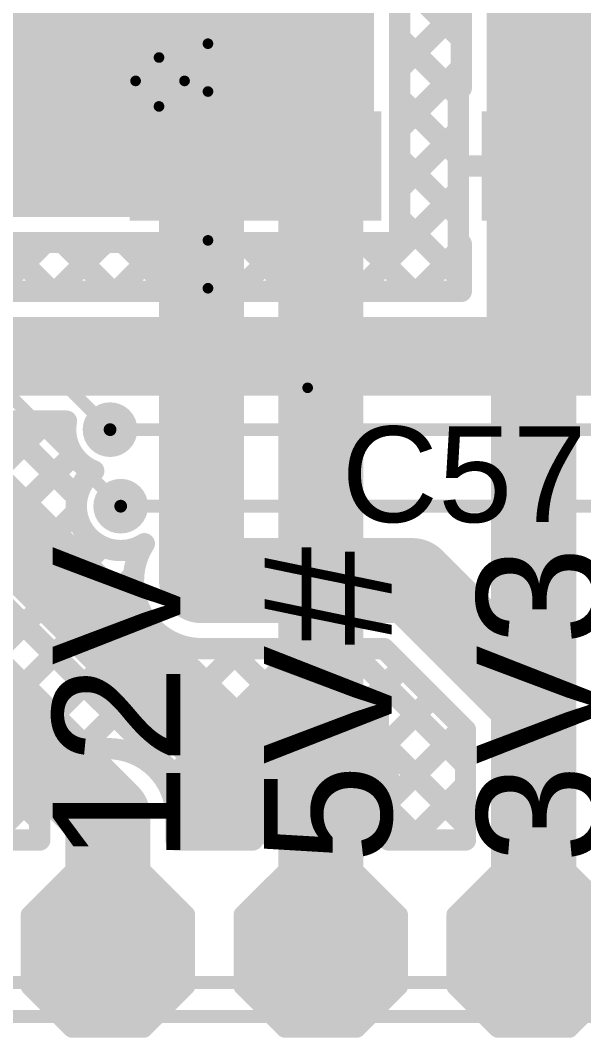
# Model space of a CAD drawing. Header units: millimetres. Extents: x -0.26 to 2.84, y -0.09 to 2.43.
# Drawn here: x 2.1469 to 2.4115, y -0.0799 to 0.3985 of the extents above; entities that cross this region are included whole.
import ezdxf

# ---------------------------------------------------------------- set-up
doc = ezdxf.new("R2010")
doc.units = ezdxf.units.MM
doc.header["$MEASUREMENT"] = 0
for name, color, linetype in [('BottomLayer', 5, 'Continuous'), ('BottomSolder', 6, 'Continuous'), ('TopLayer', 1, 'Continuous'), ('TopOverlay', 2, 'Continuous'), ('TopPaste', 8, 'Continuous'), ('TopSolder', 216, 'Continuous'), ('ViaHoleLayer', 16, 'Continuous')]:
    doc.layers.add(name, color=color, linetype=linetype)
doc.styles.add('Arial', font='', dxfattribs={"height": 0.2})
doc.styles.get('Arial').set_extended_font_data('Arial')

# ---------------------------------------------------------------- blocks, each defined once
blk = doc.blocks.new('TEST_POINT_49')
at = {"layer": 'TopLayer'}
blk.add_hatch(color=1, dxfattribs=at).paths.add_polyline_path([(0.015, 0.03), (-0.015, 0.03), (-0.03, 0.015), (-0.03, -0.015), (-0.015, -0.03), (0.015, -0.03), (0.03, -0.015), (0.03, 0.015)])
at = {"layer": 'TopPaste'}
blk.add_hatch(color=8, dxfattribs=at).paths.add_polyline_path([(0.015, 0.03), (-0.015, 0.03), (-0.03, 0.015), (-0.03, -0.015), (-0.015, -0.03), (0.015, -0.03), (0.03, -0.015), (0.03, 0.015)])
at = {"layer": 'TopSolder'}
blk.add_hatch(color=216, dxfattribs=at).paths.add_polyline_path([(0.017, 0.034), (-0.017, 0.034), (-0.034, 0.017), (-0.034, -0.017), (-0.017, -0.034), (0.017, -0.034), (0.034, -0.017), (0.034, 0.017)])
at = {"layer": 'TopOverlay', "const_width": 0.00787}
for points in [[(-0.037, 0.017), (-0.017, 0.037)], [(-0.017, 0.037), (0.017, 0.037)], [(-0.017, 0.037), (0.017, 0.037)], [(0.017, 0.037), (0.037, 0.017)], [(-0.037, -0.017), (-0.037, 0.017)], [(0.037, -0.017), (0.037, 0.017)], [(-0.037, -0.017), (-0.017, -0.037)], [(0.017, -0.037), (0.037, -0.017)], [(-0.017, -0.037), (0.017, -0.037)], [(-0.017, -0.037), (0.017, -0.037)]]:
    blk.add_lwpolyline(points, dxfattribs=at)
at = {"layer": 'TopOverlay', "const_width": 0.00394}
for points in [[(-0.01897, 0.037, 1), (-0.01503, 0.037, 1)], [(-0.01897, 0.037, 1), (-0.01503, 0.037, 1)], [(-0.01897, 0.037, 1), (-0.01503, 0.037, 1)], [(0.01503, 0.037, 1), (0.01897, 0.037, 1)], [(0.01503, 0.037, 1), (0.01897, 0.037, 1)], [(0.01503, 0.037, 1), (0.01897, 0.037, 1)], [(-0.03897, 0.017, 1), (-0.03503, 0.017, 1)], [(-0.03897, 0.017, 1), (-0.03503, 0.017, 1)], [(0.03503, 0.017, 1), (0.03897, 0.017, 1)], [(0.03503, 0.017, 1), (0.03897, 0.017, 1)], [(-0.03897, -0.017, 1), (-0.03503, -0.017, 1)], [(-0.03897, -0.017, 1), (-0.03503, -0.017, 1)], [(0.03503, -0.017, 1), (0.03897, -0.017, 1)], [(0.03503, -0.017, 1), (0.03897, -0.017, 1)], [(-0.01897, -0.037, 1), (-0.01503, -0.037, 1)], [(-0.01897, -0.037, 1), (-0.01503, -0.037, 1)], [(-0.01897, -0.037, 1), (-0.01503, -0.037, 1)], [(0.01503, -0.037, 1), (0.01897, -0.037, 1)], [(0.01503, -0.037, 1), (0.01897, -0.037, 1)], [(0.01503, -0.037, 1), (0.01897, -0.037, 1)]]:
    blk.add_lwpolyline(points, format="xyb", close=True, dxfattribs=at)
blk = doc.blocks.new('TEST_POINT_50')
at = {"layer": 'TopLayer'}
blk.add_hatch(color=1, dxfattribs=at).paths.add_polyline_path([(0.015, 0.03), (-0.015, 0.03), (-0.03, 0.015), (-0.03, -0.015), (-0.015, -0.03), (0.015, -0.03), (0.03, -0.015), (0.03, 0.015)])
at = {"layer": 'TopPaste'}
blk.add_hatch(color=8, dxfattribs=at).paths.add_polyline_path([(0.015, 0.03), (-0.015, 0.03), (-0.03, 0.015), (-0.03, -0.015), (-0.015, -0.03), (0.015, -0.03), (0.03, -0.015), (0.03, 0.015)])
at = {"layer": 'TopSolder'}
blk.add_hatch(color=216, dxfattribs=at).paths.add_polyline_path([(0.017, 0.034), (-0.017, 0.034), (-0.034, 0.017), (-0.034, -0.017), (-0.017, -0.034), (0.017, -0.034), (0.034, -0.017), (0.034, 0.017)])
at = {"layer": 'TopOverlay', "const_width": 0.00787}
for points in [[(-0.037, 0.017), (-0.017, 0.037)], [(-0.017, 0.037), (0.017, 0.037)], [(-0.017, 0.037), (0.017, 0.037)], [(0.017, 0.037), (0.037, 0.017)], [(-0.037, -0.017), (-0.037, 0.017)], [(0.037, -0.017), (0.037, 0.017)], [(-0.037, -0.017), (-0.017, -0.037)], [(0.017, -0.037), (0.037, -0.017)], [(-0.017, -0.037), (0.017, -0.037)], [(-0.017, -0.037), (0.017, -0.037)]]:
    blk.add_lwpolyline(points, dxfattribs=at)
at = {"layer": 'TopOverlay', "const_width": 0.00394}
for points in [[(-0.01897, 0.037, 1), (-0.01503, 0.037, 1)], [(-0.01897, 0.037, 1), (-0.01503, 0.037, 1)], [(-0.01897, 0.037, 1), (-0.01503, 0.037, 1)], [(0.01503, 0.037, 1), (0.01897, 0.037, 1)], [(0.01503, 0.037, 1), (0.01897, 0.037, 1)], [(0.01503, 0.037, 1), (0.01897, 0.037, 1)], [(-0.03897, 0.017, 1), (-0.03503, 0.017, 1)], [(-0.03897, 0.017, 1), (-0.03503, 0.017, 1)], [(0.03503, 0.017, 1), (0.03897, 0.017, 1)], [(0.03503, 0.017, 1), (0.03897, 0.017, 1)], [(-0.03897, -0.017, 1), (-0.03503, -0.017, 1)], [(-0.03897, -0.017, 1), (-0.03503, -0.017, 1)], [(0.03503, -0.017, 1), (0.03897, -0.017, 1)], [(0.03503, -0.017, 1), (0.03897, -0.017, 1)], [(-0.01897, -0.037, 1), (-0.01503, -0.037, 1)], [(-0.01897, -0.037, 1), (-0.01503, -0.037, 1)], [(-0.01897, -0.037, 1), (-0.01503, -0.037, 1)], [(0.01503, -0.037, 1), (0.01897, -0.037, 1)], [(0.01503, -0.037, 1), (0.01897, -0.037, 1)], [(0.01503, -0.037, 1), (0.01897, -0.037, 1)]]:
    blk.add_lwpolyline(points, format="xyb", close=True, dxfattribs=at)
blk = doc.blocks.new('TEST_POINT_52')
at = {"layer": 'TopLayer'}
blk.add_hatch(color=1, dxfattribs=at).paths.add_polyline_path([(0.015, 0.03), (-0.015, 0.03), (-0.03, 0.015), (-0.03, -0.015), (-0.015, -0.03), (0.015, -0.03), (0.03, -0.015), (0.03, 0.015)])
at = {"layer": 'TopPaste'}
blk.add_hatch(color=8, dxfattribs=at).paths.add_polyline_path([(0.015, 0.03), (-0.015, 0.03), (-0.03, 0.015), (-0.03, -0.015), (-0.015, -0.03), (0.015, -0.03), (0.03, -0.015), (0.03, 0.015)])
at = {"layer": 'TopSolder'}
blk.add_hatch(color=216, dxfattribs=at).paths.add_polyline_path([(0.017, 0.034), (-0.017, 0.034), (-0.034, 0.017), (-0.034, -0.017), (-0.017, -0.034), (0.017, -0.034), (0.034, -0.017), (0.034, 0.017)])
at = {"layer": 'TopOverlay', "const_width": 0.00787}
for points in [[(-0.037, 0.017), (-0.017, 0.037)], [(-0.017, 0.037), (0.017, 0.037)], [(-0.017, 0.037), (0.017, 0.037)], [(0.017, 0.037), (0.037, 0.017)], [(-0.037, -0.017), (-0.037, 0.017)], [(0.037, -0.017), (0.037, 0.017)], [(-0.037, -0.017), (-0.017, -0.037)], [(0.017, -0.037), (0.037, -0.017)], [(-0.017, -0.037), (0.017, -0.037)], [(-0.017, -0.037), (0.017, -0.037)]]:
    blk.add_lwpolyline(points, dxfattribs=at)
at = {"layer": 'TopOverlay', "const_width": 0.00394}
for points in [[(-0.01897, 0.037, 1), (-0.01503, 0.037, 1)], [(-0.01897, 0.037, 1), (-0.01503, 0.037, 1)], [(-0.01897, 0.037, 1), (-0.01503, 0.037, 1)], [(0.01503, 0.037, 1), (0.01897, 0.037, 1)], [(0.01503, 0.037, 1), (0.01897, 0.037, 1)], [(0.01503, 0.037, 1), (0.01897, 0.037, 1)], [(-0.03897, 0.017, 1), (-0.03503, 0.017, 1)], [(-0.03897, 0.017, 1), (-0.03503, 0.017, 1)], [(0.03503, 0.017, 1), (0.03897, 0.017, 1)], [(0.03503, 0.017, 1), (0.03897, 0.017, 1)], [(-0.03897, -0.017, 1), (-0.03503, -0.017, 1)], [(-0.03897, -0.017, 1), (-0.03503, -0.017, 1)], [(0.03503, -0.017, 1), (0.03897, -0.017, 1)], [(0.03503, -0.017, 1), (0.03897, -0.017, 1)], [(-0.01897, -0.037, 1), (-0.01503, -0.037, 1)], [(-0.01897, -0.037, 1), (-0.01503, -0.037, 1)], [(-0.01897, -0.037, 1), (-0.01503, -0.037, 1)], [(0.01503, -0.037, 1), (0.01897, -0.037, 1)], [(0.01503, -0.037, 1), (0.01897, -0.037, 1)], [(0.01503, -0.037, 1), (0.01897, -0.037, 1)]]:
    blk.add_lwpolyline(points, format="xyb", close=True, dxfattribs=at)
blk = doc.blocks.new('VKMB1001E101MV_101')
at = {"layer": 'TopLayer'}
for points in [[(-0.1378, 0.02165), (-0.02756, 0.02165), (-0.02756, -0.02165), (-0.1378, -0.02165)], [(0.02756, 0.02165), (0.1378, 0.02165), (0.1378, -0.02165), (0.02756, -0.02165)]]:
    blk.add_hatch(color=1, dxfattribs=at).paths.add_polyline_path(points)
at = {"layer": 'TopPaste'}
for points in [[(-0.1378, 0.02165), (-0.02756, 0.02165), (-0.02756, -0.02165), (-0.1378, -0.02165)], [(0.02756, 0.02165), (0.1378, 0.02165), (0.1378, -0.02165), (0.02756, -0.02165)]]:
    blk.add_hatch(color=8, dxfattribs=at).paths.add_polyline_path(points)
at = {"layer": 'TopSolder'}
for points in [[(-0.1418, 0.02565), (-0.02356, 0.02565), (-0.02356, -0.02565), (-0.1418, -0.02565)], [(0.02356, 0.02565), (0.1418, 0.02565), (0.1418, -0.02565), (0.02356, -0.02565)]]:
    blk.add_hatch(color=216, dxfattribs=at).paths.add_polyline_path(points)
at = {"layer": 'TopOverlay', "const_width": 0.005}
for points in [[(-0.105, 0.0575), (-0.05817, 0.10433)], [(-0.05817, 0.10433), (0.10433, 0.10433)], [(0.10433, 0.031), (0.10433, 0.10433)], [(-0.105, 0.035), (-0.105, 0.0575)], [(-0.128, 0.028), (-0.128, 0.051)], [(-0.139, 0.04), (-0.116, 0.04)], [(0.10433, -0.10433), (0.10433, -0.031)], [(-0.105, -0.0575), (-0.105, -0.035)], [(-0.105, -0.0575), (-0.05817, -0.10433)], [(-0.05817, -0.10433), (0.10433, -0.10433)]]:
    blk.add_lwpolyline(points, dxfattribs=at)
at = {"layer": 'TopOverlay', "const_width": 0.0025}
for points in [[(-0.05942, 0.10433, 1), (-0.05692, 0.10433, 1)], [(-0.05942, 0.10433, 1), (-0.05692, 0.10433, 1)], [(0.10308, 0.10433, 1), (0.10558, 0.10433, 1)], [(0.10308, 0.10433, 1), (0.10558, 0.10433, 1)], [(-0.10625, 0.0575, 1), (-0.10375, 0.0575, 1)], [(-0.10625, 0.0575, 1), (-0.10375, 0.0575, 1)], [(-0.12925, 0.051, 1), (-0.12675, 0.051, 1)], [(-0.14025, 0.04, 1), (-0.13775, 0.04, 1)], [(-0.11725, 0.04, 1), (-0.11475, 0.04, 1)], [(-0.10625, 0.035, 1), (-0.10375, 0.035, 1)], [(0.10308, 0.031, 1), (0.10558, 0.031, 1)], [(-0.12925, 0.028, 1), (-0.12675, 0.028, 1)], [(0.10308, -0.031, 1), (0.10558, -0.031, 1)], [(-0.10625, -0.035, 1), (-0.10375, -0.035, 1)], [(-0.10625, -0.0575, 1), (-0.10375, -0.0575, 1)], [(-0.10625, -0.0575, 1), (-0.10375, -0.0575, 1)], [(-0.05942, -0.10433, 1), (-0.05692, -0.10433, 1)], [(-0.05942, -0.10433, 1), (-0.05692, -0.10433, 1)], [(0.10308, -0.10433, 1), (0.10558, -0.10433, 1)], [(0.10308, -0.10433, 1), (0.10558, -0.10433, 1)]]:
    blk.add_lwpolyline(points, format="xyb", close=True, dxfattribs=at)

msp = doc.modelspace()

# ---------------------------------------------------------------- hatches: boundary and pattern name
at = {"layer": 'BottomLayer'}
h = msp.add_hatch(color=5, dxfattribs=at)
edge = h.paths.add_edge_path()
edge.add_arc((2.189, 0.206), 0.00886, 0, 360)
h = msp.add_hatch(color=5, dxfattribs=at)
edge = h.paths.add_edge_path()
edge.add_arc((2.194, 0.17), 0.00886, 0, 360)
h = msp.add_hatch(color=5, dxfattribs=at)
edge = h.paths.add_edge_path()
edge.add_arc((2.232, 0.135), 0.01181, 0, 360)
msp.add_hatch(color=5, dxfattribs=at).paths.add_polyline_path([(2.223, 0.011), (2.32, 0.011), (2.32, 0.079), (2.223, 0.079)])
h = msp.add_hatch(color=5, dxfattribs=at)
edge = h.paths.add_edge_path()
edge.add_arc((2.388, 0.042), 0.01181, 0, 360)
h = msp.add_hatch(color=5, dxfattribs=at)
edge = h.paths.add_edge_path()
edge.add_arc((2.288, 0.039), 0.01181, 0, 360)
h = msp.add_hatch(color=5, dxfattribs=at)
edge = h.paths.add_edge_path()
edge.add_arc((2.188, 0.024), 0.01181, 0, 360)
at = {"layer": 'BottomSolder'}
h = msp.add_hatch(color=6, dxfattribs=at)
edge = h.paths.add_edge_path()
edge.add_arc((2.189, 0.206), 0.01286, 0, 360)
h = msp.add_hatch(color=6, dxfattribs=at)
edge = h.paths.add_edge_path()
edge.add_arc((2.194, 0.17), 0.01286, 0, 360)
h = msp.add_hatch(color=6, dxfattribs=at)
edge = h.paths.add_edge_path()
edge.add_arc((2.388, 0.042), 0.01581, 0, 360)
at = {"layer": 'TopLayer'}
for points in [[(2.114, 0.306), (2.313, 0.306), (2.313, 0.437), (2.114, 0.437)], [(2.366, 0.225), (2.465, 0.225), (2.465, 0.438), (2.366, 0.438)], [(2.016, 0.222), (2.475, 0.222), (2.475, 0.259), (2.016, 0.259)]]:
    msp.add_hatch(color=1, dxfattribs=at).paths.add_polyline_path(points)
h = msp.add_hatch(color=1, dxfattribs=at)
edge = h.paths.add_edge_path()
edge.add_arc((2.189, 0.206), 0.00886, 0, 360)
h = msp.add_hatch(color=1, dxfattribs=at)
edge = h.paths.add_edge_path()
edge.add_arc((2.194, 0.17), 0.00886, 0, 360)
h = msp.add_hatch(color=1, dxfattribs=at)
edge = h.paths.add_edge_path()
edge.add_arc((2.232, 0.135), 0.01181, 0, 360)
h = msp.add_hatch(color=1, dxfattribs=at)
edge = h.paths.add_edge_path()
edge.add_arc((2.388, 0.042), 0.01181, 0, 360)
h = msp.add_hatch(color=1, dxfattribs=at)
edge = h.paths.add_edge_path()
edge.add_arc((2.288, 0.039), 0.01181, 0, 360)
h = msp.add_hatch(color=1, dxfattribs=at)
edge = h.paths.add_edge_path()
edge.add_arc((2.188, 0.024), 0.01181, 0, 360)
at = {"layer": 'TopSolder'}
h = msp.add_hatch(color=216, dxfattribs=at)
edge = h.paths.add_edge_path()
edge.add_arc((2.189, 0.206), 0.01286, 0, 360)
h = msp.add_hatch(color=216, dxfattribs=at)
edge = h.paths.add_edge_path()
edge.add_arc((2.194, 0.17), 0.01286, 0, 360)
h = msp.add_hatch(color=216, dxfattribs=at)
edge = h.paths.add_edge_path()
edge.add_arc((2.388, 0.042), 0.01581, 0, 360)
at = {"layer": 'ViaHoleLayer'}
h = msp.add_hatch(color=16, dxfattribs=at)
edge = h.paths.add_edge_path()
edge.add_arc((2.189, 0.206), 0.00591, 0, 360)
h = msp.add_hatch(color=16, dxfattribs=at)
edge = h.paths.add_edge_path()
edge.add_arc((2.194, 0.17), 0.00591, 0, 360)
h = msp.add_hatch(color=16, dxfattribs=at)
edge = h.paths.add_edge_path()
edge.add_arc((2.232, 0.135), 0.00591, 0, 360)
h = msp.add_hatch(color=16, dxfattribs=at)
edge = h.paths.add_edge_path()
edge.add_arc((2.388, 0.042), 0.00591, 0, 360)
h = msp.add_hatch(color=16, dxfattribs=at)
edge = h.paths.add_edge_path()
edge.add_arc((2.288, 0.039), 0.00591, 0, 360)
h = msp.add_hatch(color=16, dxfattribs=at)
edge = h.paths.add_edge_path()
edge.add_arc((2.188, 0.024), 0.00591, 0, 360)

# ---------------------------------------------------------------- linework, layer by layer
at = {"layer": 'BottomLayer'}
for points, const_width in [([(2.288, 0.039), (2.288, 0.52)], 0.04), ([(2.181, 0.422), (2.232, 0.371)], 0.04), ([(2.232, 0.135), (2.232, 0.371)], 0.04), ([(2.027, 0.368), (2.189, 0.206)], 0.006), ([(2.00943, 0.35457), (2.194, 0.17)], 0.006), ([(2.388, 0.237), (2.471, 0.32)], 0.04), ([(1.983, 0.317), (2.261, 0.039)], 0.04), ([(2.388, 0.042), (2.388, 0.237)], 0.04), ([(2.065, 0.147), (2.188, 0.024)], 0.04), ([(2.261, 0.039), (2.288, 0.039)], 0.04), ([(1.027, -0.054), (2.48537, -0.054)], 0.006), ([(1.022, -0.07), (2.492, -0.07)], 0.006)]:
    msp.add_lwpolyline(points, dxfattribs=dict(at, const_width=const_width))
for points, const_width in [([(2.222, 0.371, 1), (2.242, 0.371, 1)], 0.02), ([(2.222, 0.371, 1), (2.242, 0.371, 1)], 0.02), ([(2.378, 0.237, 1), (2.398, 0.237, 1)], 0.02), ([(2.378, 0.237, 1), (2.398, 0.237, 1)], 0.02), ([(2.1875, 0.206, 1), (2.1905, 0.206, 1)], 0.003), ([(2.1925, 0.17, 1), (2.1955, 0.17, 1)], 0.003), ([(2.222, 0.135, 1), (2.242, 0.135, 1)], 0.02), ([(2.251, 0.039, 1), (2.271, 0.039, 1)], 0.02), ([(2.251, 0.039, 1), (2.271, 0.039, 1)], 0.02), ([(2.278, 0.039, 1), (2.298, 0.039, 1)], 0.02), ([(2.278, 0.039, 1), (2.298, 0.039, 1)], 0.02), ([(2.378, 0.042, 1), (2.398, 0.042, 1)], 0.02), ([(2.178, 0.024, 1), (2.198, 0.024, 1)], 0.02)]:
    msp.add_lwpolyline(points, format="xyb", close=True, dxfattribs=dict(at, const_width=const_width))
at = {"layer": 'TopLayer'}
for points, const_width in [([(2.354, 0.36665), (2.354, 0.45)], 0.01), ([(2.325, 0.294), (2.325, 0.449)], 0.01), ([(2.325, 0.41867), (2.354, 0.38967)], 0.01), ([(2.325, 0.37559), (2.354, 0.40459)], 0.01), ([(2.325, 0.39039), (2.35256, 0.36283)], 0.01), ([(2.325, 0.3473), (2.354, 0.3763)], 0.01), ([(2.35256, 0.29335), (2.35256, 0.36665)], 0.01), ([(2.325, 0.3621), (2.35256, 0.33454)], 0.01), ([(2.325, 0.31902), (2.35256, 0.34658)], 0.01), ([(2.4155, 0.242), (2.4155, 0.3315)], 0.04), ([(2.42268, 0.33), (2.459, 0.29368)], 0.04), ([(2.325, 0.33382), (2.35256, 0.30626)], 0.01), ([(2.35756, 0.33), (2.42268, 0.33)], 0.01), ([(2.30527, 0.271), (2.35256, 0.31829)], 0.01), ([(2.325, 0.30553), (2.354, 0.27653)], 0.01), ([(2.134, 0.294), (2.325, 0.294)], 0.01), ([(2.13556, 0.271), (2.15856, 0.294)], 0.01), ([(2.13854, 0.294), (2.16154, 0.271)], 0.01), ([(2.16384, 0.271), (2.18684, 0.294)], 0.01), ([(2.16683, 0.294), (2.18983, 0.271)], 0.01), ([(2.19213, 0.271), (2.21513, 0.294)], 0.01), ([(2.19511, 0.294), (2.21811, 0.271)], 0.01), ([(2.22041, 0.271), (2.24341, 0.294)], 0.01), ([(2.2234, 0.294), (2.2464, 0.271)], 0.01), ([(2.2487, 0.271), (2.2717, 0.294)], 0.01), ([(2.25168, 0.294), (2.27468, 0.271)], 0.01), ([(2.27698, 0.271), (2.29998, 0.294)], 0.01), ([(2.27996, 0.294), (2.30296, 0.271)], 0.01), ([(2.30825, 0.294), (2.33125, 0.271)], 0.01), ([(2.354, 0.271), (2.354, 0.29335)], 0.01), ([(2.33355, 0.271), (2.354, 0.29145)], 0.01), ([(2.066, 0.271), (2.354, 0.271)], 0.01), ([(2.01341, 0.064), (2.15941, 0.21)], 0.01), ([(2.066, 0.21), (2.16853, 0.21)], 0.01), ([(2.08112, 0.21), (2.256, 0.03512)], 0.01), ([(2.1094, 0.21), (2.2619, 0.05751)], 0.01), ([(2.13769, 0.21), (2.17356, 0.17413)], 0.01), ([(2.16597, 0.21), (2.16822, 0.20776)], 0.01), ([(2.189, 0.206), (2.426, 0.206)], 0.006), ([(2.066, 0.19684), (2.24984, 0.013)], 0.01), ([(2.01341, 0.03571), (2.17184, 0.19414)], 0.01), ([(2.02427, 0.182), (2.16269, 0.04358)], 0.01), ([(2.05255, 0.182), (2.17966, 0.05489)], 0.01), ([(2.01898, 0.013), (2.17331, 0.16733)], 0.01), ([(2.194, 0.17), (2.429, 0.17)], 0.006), ([(2.01341, 0.16457), (2.156, 0.02198)], 0.01), ([(2.10195, 0.06768), (2.18531, 0.15104)], 0.01), ([(2.19813, 0.14956), (2.20188, 0.14581)], 0.01), ([(2.232, 0.135), (2.331, 0.135)], 0.04), ([(2.331, 0.135), (2.388, 0.078)], 0.04), ([(2.11728, 0.05473), (2.2001, 0.13755)], 0.01), ([(2.12103, 0.0302), (2.2065, 0.11567)], 0.01), ([(2.16846, 0.04934), (2.22332, 0.1042)], 0.01), ([(2.20075, 0.05335), (2.2504, 0.103)], 0.01), ([(2.2157, 0.04002), (2.27869, 0.103)], 0.01), ([(2.232, 0.103), (2.31775, 0.103)], 0.01), ([(2.24469, 0.103), (2.27822, 0.06947)], 0.01), ([(2.26775, 0.06378), (2.30697, 0.103)], 0.01), ([(2.27297, 0.103), (2.356, 0.01997)], 0.01), ([(2.30126, 0.103), (2.356, 0.04826)], 0.01), ([(2.31775, 0.103), (2.356, 0.06475)], 0.01), ([(2.30065, 0.06839), (2.3265, 0.09424)], 0.01), ([(2.388, 0.042), (2.388, 0.078)], 0.04), ([(2.31565, 0.05511), (2.34064, 0.0801)], 0.01), ([(2.32, 0.03118), (2.35478, 0.06596)], 0.01), ([(2.356, 0.042), (2.356, 0.06475)], 0.01), ([(2.22, 0.01603), (2.26322, 0.05925)], 0.01), ([(2.288, -0.039), (2.288, 0.039)], 0.04), ([(2.388, -0.039), (2.388, 0.042)], 0.04), ([(2.13212, 0.013), (2.16266, 0.04354)], 0.01), ([(2.188, -0.039), (2.188, 0.024)], 0.04), ([(2.256, 0.013), (2.256, 0.039)], 0.01), ([(2.32, 0.013), (2.32, 0.039)], 0.01), ([(2.33011, 0.013), (2.356, 0.03889)], 0.01), ([(2.356, 0.013), (2.356, 0.042)], 0.01), ([(2.156, 0.013), (2.156, 0.024)], 0.01), ([(2.22, 0.013), (2.22, 0.024)], 0.01), ([(2.24526, 0.013), (2.256, 0.02374)], 0.01), ([(2.32, 0.02769), (2.33469, 0.013)], 0.01), ([(2.12, 0.013), (2.156, 0.013)], 0.01), ([(2.22, 0.013), (2.256, 0.013)], 0.01), ([(2.32, 0.013), (2.356, 0.013)], 0.01)]:
    msp.add_lwpolyline(points, dxfattribs=dict(at, const_width=const_width))
for points, const_width in [([(2.3225, 0.39039, 1), (2.3275, 0.39039, 1)], 0.005), ([(2.3515, 0.38967, 1), (2.3565, 0.38967, 1)], 0.005), ([(2.3225, 0.37559, 1), (2.3275, 0.37559, 1)], 0.005), ([(2.3515, 0.3763, 1), (2.3565, 0.3763, 1)], 0.005), ([(2.35006, 0.36665, 1), (2.35506, 0.36665, 1)], 0.005), ([(2.3515, 0.36665, 1), (2.3565, 0.36665, 1)], 0.005), ([(2.3225, 0.3621, 1), (2.3275, 0.3621, 1)], 0.005), ([(2.35006, 0.36283, 1), (2.35506, 0.36283, 1)], 0.005), ([(2.3225, 0.3473, 1), (2.3275, 0.3473, 1)], 0.005), ([(2.35006, 0.34658, 1), (2.35506, 0.34658, 1)], 0.005), ([(2.4055, 0.3315, 1), (2.4255, 0.3315, 1)], 0.02), ([(2.41268, 0.33, 1), (2.43268, 0.33, 1)], 0.02), ([(2.3225, 0.33382, 1), (2.3275, 0.33382, 1)], 0.005), ([(2.35006, 0.33454, 1), (2.35506, 0.33454, 1)], 0.005), ([(2.35506, 0.33, 1), (2.36006, 0.33, 1)], 0.005), ([(2.3225, 0.31902, 1), (2.3275, 0.31902, 1)], 0.005), ([(2.35006, 0.31829, 1), (2.35506, 0.31829, 1)], 0.005), ([(2.35006, 0.30626, 1), (2.35506, 0.30626, 1)], 0.005), ([(2.3225, 0.30553, 1), (2.3275, 0.30553, 1)], 0.005), ([(2.15606, 0.294, 1), (2.16106, 0.294, 1)], 0.005), ([(2.16433, 0.294, 1), (2.16933, 0.294, 1)], 0.005), ([(2.18434, 0.294, 1), (2.18934, 0.294, 1)], 0.005), ([(2.19261, 0.294, 1), (2.19761, 0.294, 1)], 0.005), ([(2.21263, 0.294, 1), (2.21763, 0.294, 1)], 0.005), ([(2.2209, 0.294, 1), (2.22589, 0.294, 1)], 0.005), ([(2.24091, 0.294, 1), (2.24591, 0.294, 1)], 0.005), ([(2.24918, 0.294, 1), (2.25418, 0.294, 1)], 0.005), ([(2.2692, 0.294, 1), (2.2742, 0.294, 1)], 0.005), ([(2.27746, 0.294, 1), (2.28246, 0.294, 1)], 0.005), ([(2.29748, 0.294, 1), (2.30248, 0.294, 1)], 0.005), ([(2.30575, 0.294, 1), (2.31075, 0.294, 1)], 0.005), ([(2.3225, 0.294, 1), (2.3275, 0.294, 1)], 0.005), ([(2.3225, 0.294, 1), (2.3275, 0.294, 1)], 0.005), ([(2.35006, 0.29335, 1), (2.35506, 0.29335, 1)], 0.005), ([(2.3515, 0.29335, 1), (2.3565, 0.29335, 1)], 0.005), ([(2.3515, 0.29145, 1), (2.3565, 0.29145, 1)], 0.005), ([(2.3515, 0.27653, 1), (2.3565, 0.27653, 1)], 0.005), ([(2.15904, 0.271, 1), (2.16404, 0.271, 1)], 0.005), ([(2.16134, 0.271, 1), (2.16634, 0.271, 1)], 0.005), ([(2.18733, 0.271, 1), (2.19233, 0.271, 1)], 0.005), ([(2.18963, 0.271, 1), (2.19463, 0.271, 1)], 0.005), ([(2.21561, 0.271, 1), (2.22061, 0.271, 1)], 0.005), ([(2.21791, 0.271, 1), (2.22291, 0.271, 1)], 0.005), ([(2.2439, 0.271, 1), (2.2489, 0.271, 1)], 0.005), ([(2.2462, 0.271, 1), (2.2512, 0.271, 1)], 0.005), ([(2.27218, 0.271, 1), (2.27718, 0.271, 1)], 0.005), ([(2.27448, 0.271, 1), (2.27948, 0.271, 1)], 0.005), ([(2.30046, 0.271, 1), (2.30546, 0.271, 1)], 0.005), ([(2.30277, 0.271, 1), (2.30777, 0.271, 1)], 0.005), ([(2.32875, 0.271, 1), (2.33375, 0.271, 1)], 0.005), ([(2.33105, 0.271, 1), (2.33605, 0.271, 1)], 0.005), ([(2.3515, 0.271, 1), (2.3565, 0.271, 1)], 0.005), ([(2.3515, 0.271, 1), (2.3565, 0.271, 1)], 0.005), ([(2.4055, 0.242, 1), (2.4255, 0.242, 1)], 0.02), ([(2.15691, 0.21, 1), (2.16191, 0.21, 1)], 0.005), ([(2.16347, 0.21, 1), (2.16847, 0.21, 1)], 0.005), ([(2.16572, 0.20776, 1), (2.17072, 0.20776, 1)], 0.005), ([(2.16603, 0.21, 1), (2.17103, 0.21, 1)], 0.005), ([(2.16603, 0.21, 1), (2.17103, 0.21, 1)], 0.005), ([(2.1875, 0.206, 1), (2.1905, 0.206, 1)], 0.003), ([(2.16934, 0.19414, 1), (2.17434, 0.19414, 1)], 0.005), ([(2.17886, 0.18659, 1), (2.18386, 0.18659, 1)], 0.005), ([(2.17886, 0.18659, 1), (2.18386, 0.18659, 1)], 0.005), ([(2.17106, 0.17413, 1), (2.17606, 0.17413, 1)], 0.005), ([(2.17081, 0.16733, 1), (2.17581, 0.16733, 1)], 0.005), ([(2.1925, 0.17, 1), (2.1955, 0.17, 1)], 0.003), ([(2.18281, 0.15104, 1), (2.18781, 0.15104, 1)], 0.005), ([(2.19563, 0.14956, 1), (2.20063, 0.14956, 1)], 0.005), ([(2.20261, 0.15235, 1), (2.20761, 0.15235, 1)], 0.005), ([(2.20261, 0.15235, 1), (2.20761, 0.15235, 1)], 0.005), ([(2.222, 0.135, 1), (2.242, 0.135, 1)], 0.02), ([(2.321, 0.135, 1), (2.341, 0.135, 1)], 0.02), ([(2.321, 0.135, 1), (2.341, 0.135, 1)], 0.02), ([(2.19938, 0.14581, 1), (2.20438, 0.14581, 1)], 0.005), ([(2.1976, 0.13755, 1), (2.2026, 0.13755, 1)], 0.005), ([(2.204, 0.11567, 1), (2.209, 0.11567, 1)], 0.005), ([(2.22082, 0.1042, 1), (2.22582, 0.1042, 1)], 0.005), ([(2.2295, 0.103, 1), (2.2345, 0.103, 1)], 0.005), ([(2.2295, 0.103, 1), (2.2345, 0.103, 1)], 0.005), ([(2.24219, 0.103, 1), (2.24719, 0.103, 1)], 0.005), ([(2.2479, 0.103, 1), (2.2529, 0.103, 1)], 0.005), ([(2.27047, 0.103, 1), (2.27547, 0.103, 1)], 0.005), ([(2.27619, 0.103, 1), (2.28119, 0.103, 1)], 0.005), ([(2.29876, 0.103, 1), (2.30376, 0.103, 1)], 0.005), ([(2.30447, 0.103, 1), (2.30947, 0.103, 1)], 0.005), ([(2.31525, 0.103, 1), (2.32025, 0.103, 1)], 0.005), ([(2.31525, 0.103, 1), (2.32025, 0.103, 1)], 0.005), ([(2.324, 0.09424, 1), (2.329, 0.09424, 1)], 0.005), ([(2.378, 0.078, 1), (2.398, 0.078, 1)], 0.02), ([(2.378, 0.078, 1), (2.398, 0.078, 1)], 0.02), ([(2.33814, 0.0801, 1), (2.34314, 0.0801, 1)], 0.005), ([(2.27572, 0.06947, 1), (2.28072, 0.06947, 1)], 0.005), ([(2.29815, 0.06839, 1), (2.30315, 0.06839, 1)], 0.005), ([(2.26525, 0.06378, 1), (2.27025, 0.06378, 1)], 0.005), ([(2.35228, 0.06596, 1), (2.35728, 0.06596, 1)], 0.005), ([(2.3535, 0.06475, 1), (2.3585, 0.06475, 1)], 0.005), ([(2.3535, 0.06475, 1), (2.3585, 0.06475, 1)], 0.005), ([(2.2594, 0.05751, 1), (2.2644, 0.05751, 1)], 0.005), ([(2.26072, 0.05925, 1), (2.26572, 0.05925, 1)], 0.005), ([(2.17716, 0.05489, 1), (2.18216, 0.05489, 1)], 0.005), ([(2.19825, 0.05335, 1), (2.20325, 0.05335, 1)], 0.005), ([(2.278, 0.039, 1), (2.298, 0.039, 1)], 0.02), ([(2.31315, 0.05511, 1), (2.31815, 0.05511, 1)], 0.005), ([(2.378, 0.042, 1), (2.398, 0.042, 1)], 0.02), ([(2.378, 0.042, 1), (2.398, 0.042, 1)], 0.02), ([(2.16596, 0.04934, 1), (2.17096, 0.04934, 1)], 0.005), ([(2.3535, 0.04826, 1), (2.3585, 0.04826, 1)], 0.005), ([(2.16016, 0.04354, 1), (2.16516, 0.04354, 1)], 0.005), ([(2.16019, 0.04358, 1), (2.16519, 0.04358, 1)], 0.005), ([(2.178, 0.024, 1), (2.198, 0.024, 1)], 0.02), ([(2.2132, 0.04002, 1), (2.2182, 0.04002, 1)], 0.005), ([(2.2535, 0.039, 1), (2.2585, 0.039, 1)], 0.005), ([(2.2535, 0.039, 1), (2.2585, 0.039, 1)], 0.005), ([(2.3175, 0.039, 1), (2.3225, 0.039, 1)], 0.005), ([(2.3175, 0.039, 1), (2.3225, 0.039, 1)], 0.005), ([(2.3535, 0.042, 1), (2.3585, 0.042, 1)], 0.005), ([(2.3535, 0.042, 1), (2.3585, 0.042, 1)], 0.005), ([(2.3535, 0.03889, 1), (2.3585, 0.03889, 1)], 0.005), ([(2.2535, 0.03512, 1), (2.2585, 0.03512, 1)], 0.005), ([(2.3175, 0.03118, 1), (2.3225, 0.03118, 1)], 0.005), ([(2.1535, 0.024, 1), (2.1585, 0.024, 1)], 0.005), ([(2.1535, 0.024, 1), (2.1585, 0.024, 1)], 0.005), ([(2.2175, 0.024, 1), (2.2225, 0.024, 1)], 0.005), ([(2.2175, 0.024, 1), (2.2225, 0.024, 1)], 0.005), ([(2.2535, 0.02374, 1), (2.2585, 0.02374, 1)], 0.005), ([(2.3175, 0.02769, 1), (2.3225, 0.02769, 1)], 0.005), ([(2.1535, 0.02198, 1), (2.1585, 0.02198, 1)], 0.005), ([(2.3535, 0.01997, 1), (2.3585, 0.01997, 1)], 0.005), ([(2.2175, 0.01603, 1), (2.2225, 0.01603, 1)], 0.005), ([(2.1535, 0.013, 1), (2.1585, 0.013, 1)], 0.005), ([(2.1535, 0.013, 1), (2.1585, 0.013, 1)], 0.005), ([(2.2175, 0.013, 1), (2.2225, 0.013, 1)], 0.005), ([(2.2175, 0.013, 1), (2.2225, 0.013, 1)], 0.005), ([(2.24276, 0.013, 1), (2.24776, 0.013, 1)], 0.005), ([(2.24734, 0.013, 1), (2.25234, 0.013, 1)], 0.005), ([(2.2535, 0.013, 1), (2.2585, 0.013, 1)], 0.005), ([(2.2535, 0.013, 1), (2.2585, 0.013, 1)], 0.005), ([(2.3175, 0.013, 1), (2.3225, 0.013, 1)], 0.005), ([(2.3175, 0.013, 1), (2.3225, 0.013, 1)], 0.005), ([(2.32761, 0.013, 1), (2.33261, 0.013, 1)], 0.005), ([(2.33219, 0.013, 1), (2.33719, 0.013, 1)], 0.005), ([(2.3535, 0.013, 1), (2.3585, 0.013, 1)], 0.005), ([(2.3535, 0.013, 1), (2.3585, 0.013, 1)], 0.005), ([(2.178, -0.039, 1), (2.198, -0.039, 1)], 0.02), ([(2.278, -0.039, 1), (2.298, -0.039, 1)], 0.02), ([(2.378, -0.039, 1), (2.398, -0.039, 1)], 0.02)]:
    msp.add_lwpolyline(points, format="xyb", close=True, dxfattribs=dict(at, const_width=const_width))
at = {"layer": 'TopLayer', "const_width": 0.01}
for points in [[(2.18136, 0.18659, -0.361833), (2.16853, 0.21)], [(2.20511, 0.15235, -0.956278), (2.18136, 0.18659)], [(2.232, 0.103, -0.593903), (2.20511, 0.15235)], [(2.256, 0.039, -1), (2.32, 0.039)], [(2.156, 0.024, -1), (2.22, 0.024)]]:
    msp.add_lwpolyline(points, format="xyb", dxfattribs=at)
at = {"layer": 'TopOverlay', "const_width": 0.01}
for points in [[(2.147, 0.348), (2.147, 0.482)], [(2.137, 0.338), (2.147, 0.348)]]:
    msp.add_lwpolyline(points, dxfattribs=at)
at = {"layer": 'TopOverlay', "const_width": 0.005}
msp.add_lwpolyline([(2.1445, 0.348, 1), (2.1495, 0.348, 1)], format="xyb", close=True, dxfattribs=at)
msp.add_lwpolyline([(2.1445, 0.348, 1), (2.1495, 0.348, 1)], format="xyb", close=True, dxfattribs=at)

# ---------------------------------------------------------------- block references
for name, p in [('VKMB1001E101MV_101', (2.34, 0.33)), ('TEST_POINT_52', (2.188, -0.039)), ('TEST_POINT_50', (2.288, -0.039)), ('TEST_POINT_49', (2.388, -0.039))]:
    msp.add_blockref(name, p)

# ---------------------------------------------------------------- texts
at = {"layer": 'TopOverlay', "style": 'Arial'}
msp.add_text('C57', height=0.045, dxfattribs=at).set_placement((2.2977, 0.16251))
for s, p in [('12V', (2.222, 0.002)), ('5V#', (2.3213, 0.002)), ('3V3', (2.4213, 0.002))]:
    msp.add_text(s, height=0.06, rotation=90, dxfattribs=at).set_placement(p)

doc.saveas('drawing.dxf')
